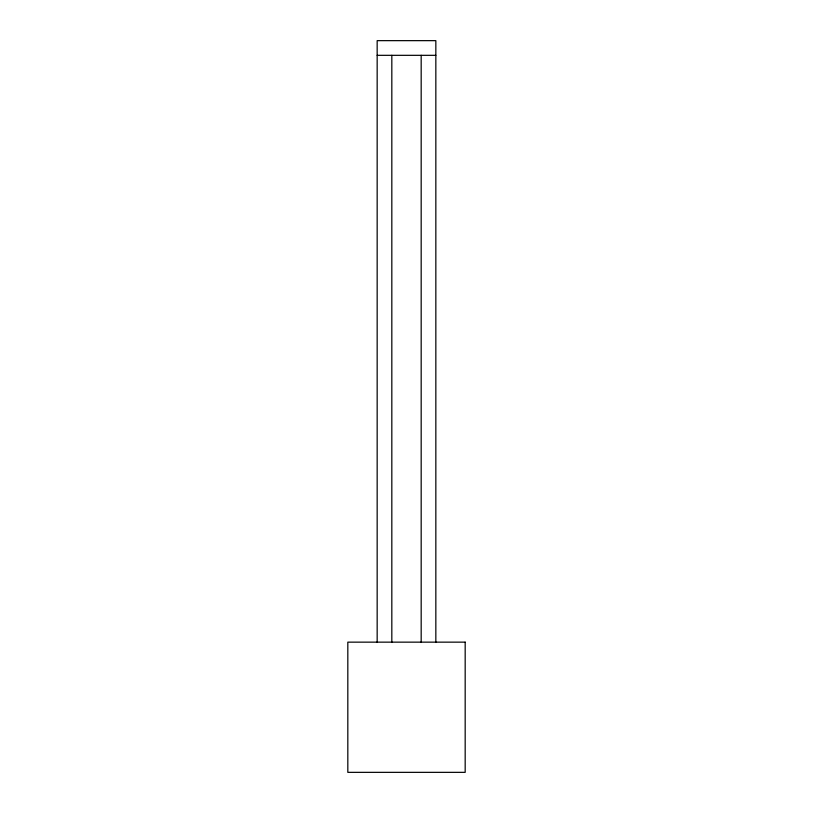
<?xml version="1.0" encoding="UTF-8"?>
<svg xmlns="http://www.w3.org/2000/svg" width="813" height="813" viewBox="0 0 813 813"><rect width="100%" height="100%" fill="white"/><g stroke="black" fill="none" stroke-linecap="round" stroke-linejoin="round"><path stroke-width="1.22" d="M377.161 55.325L435.839 55.325M435.839 642.494L435.839 40.65L377.161 40.65L377.161 642.494M421.175 55.325L421.175 642.494M391.825 55.325L391.825 642.494M465.178 642.148L347.822 642.148L347.822 772.35L465.178 772.35L465.178 642.148"/></g></svg>
